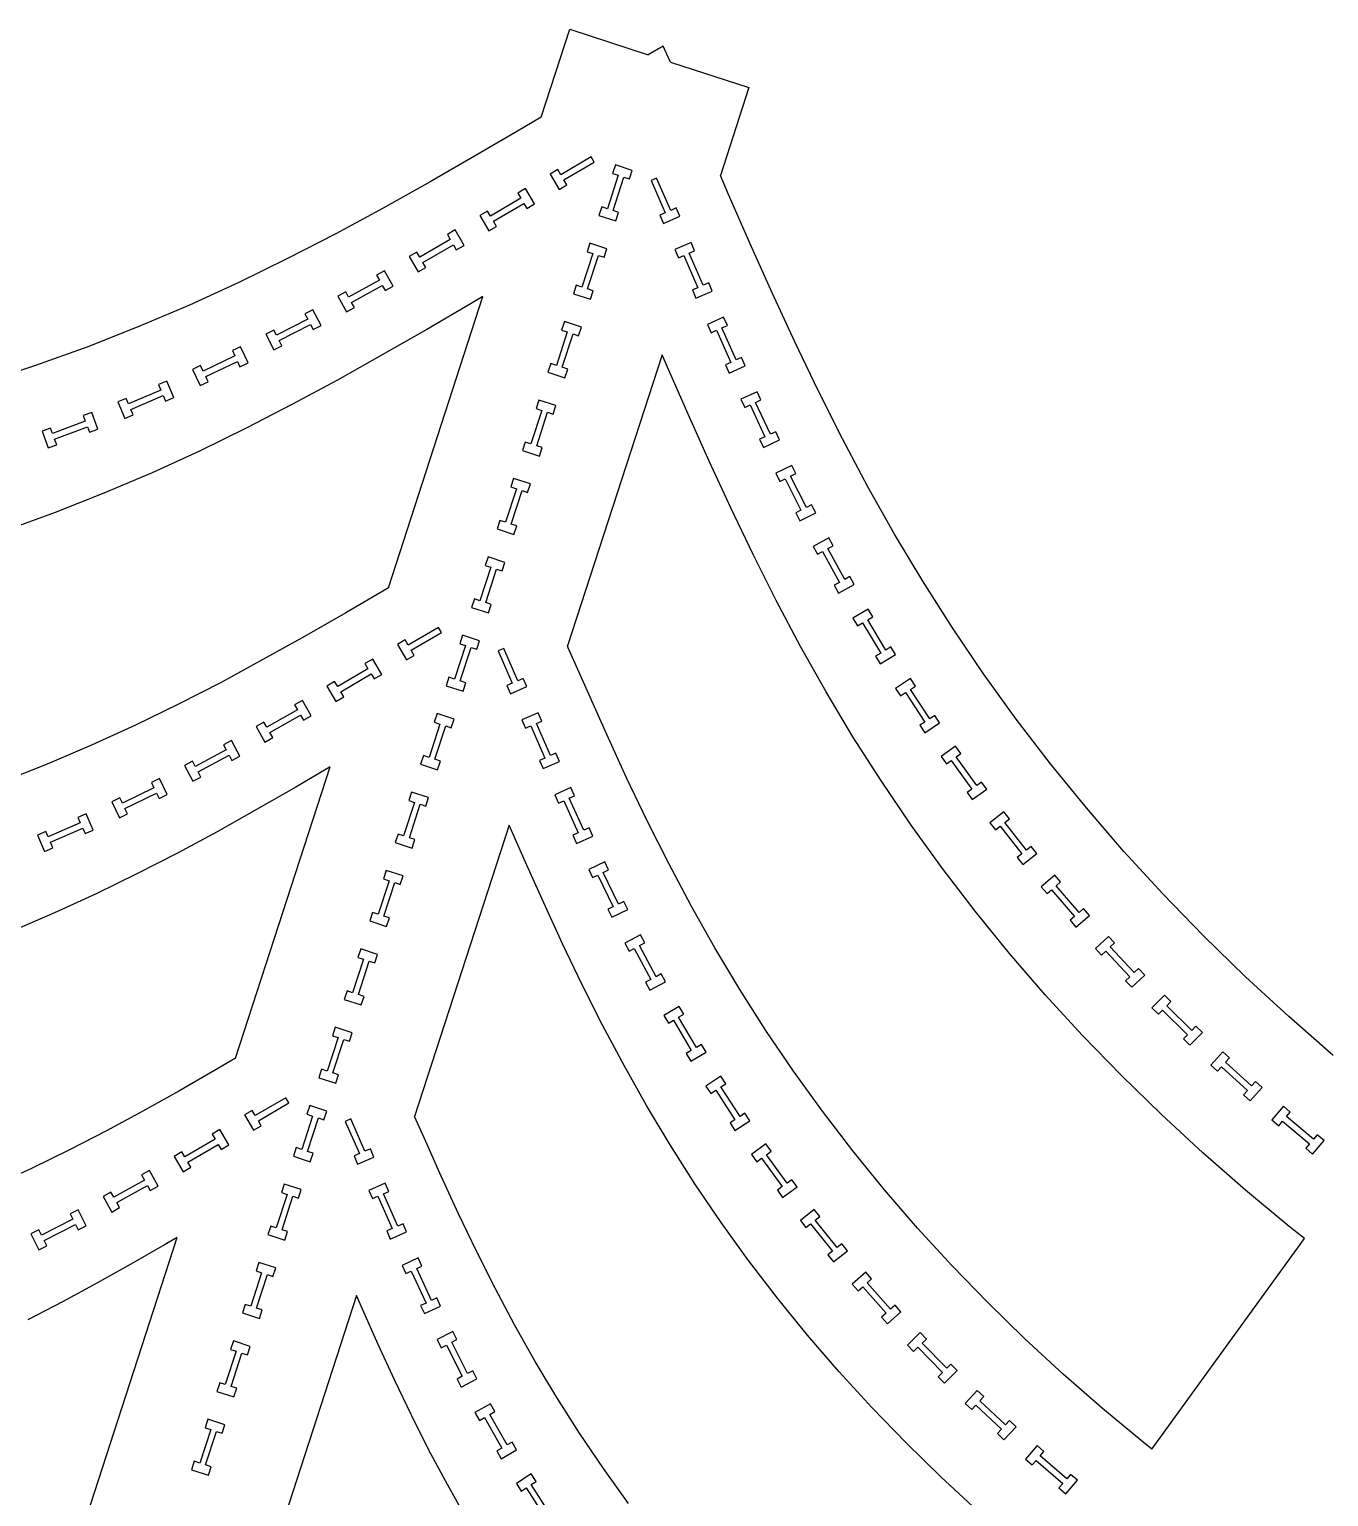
# Model space of a CAD drawing. Header units: inches. Extents: x 4 to 84.1, y 3.9 to 96.4.
# Drawn here: x 12.22 to 26.01, y 80.53 to 96.11 of the extents above; entities that cross this region are included whole.
import ezdxf

# ---------------------------------------------------------------- set-up
doc = ezdxf.new("R2010")
doc.units = ezdxf.units.IN
doc.layers.add('red', color=1, linetype='CONTINUOUS')

msp = doc.modelspace()

# ---------------------------------------------------------------- linework, layer by layer
for p, q in [((18.183, 94.753), (17.861, 94.564)), ((17.893, 94.509), (18.215, 94.697)), ((18.215, 94.697), (18.183, 94.753)), ((17.829, 94.618), (17.747, 94.57)), ((17.747, 94.57), (17.842, 94.407)), ((17.861, 94.564), (17.829, 94.618)), ((18.47, 94.558), (18.354, 94.203)), ((18.44, 94.668), (18.41, 94.578)), ((18.41, 94.578), (18.47, 94.558)), ((18.619, 94.61), (18.44, 94.668)), ((18.59, 94.519), (18.619, 94.61)), ((17.485, 94.416), (17.403, 94.368)), ((17.581, 94.253), (17.485, 94.416)), ((17.842, 94.407), (17.924, 94.455)), ((17.924, 94.455), (17.893, 94.509)), ((18.415, 94.183), (18.53, 94.539)), ((18.53, 94.539), (18.59, 94.519)), ((18.876, 94.527), (18.818, 94.502)), ((18.818, 94.502), (18.968, 94.16)), ((19.027, 94.185), (18.876, 94.527)), ((17.435, 94.314), (17.113, 94.124)), ((17.145, 94.069), (17.467, 94.259)), ((17.403, 94.368), (17.435, 94.314)), ((17.467, 94.259), (17.499, 94.205)), ((17.499, 94.205), (17.581, 94.253)), ((17.081, 94.178), (16.999, 94.13)), ((16.999, 94.13), (17.095, 93.967)), ((17.113, 94.124), (17.081, 94.178)), ((18.295, 94.223), (18.265, 94.132)), ((18.265, 94.132), (18.445, 94.074)), ((18.354, 94.203), (18.295, 94.223)), ((18.474, 94.164), (18.415, 94.183)), ((18.445, 94.074), (18.474, 94.164)), ((18.968, 94.16), (18.911, 94.135)), ((18.911, 94.135), (18.949, 94.047)), ((18.949, 94.047), (19.122, 94.123)), ((19.084, 94.211), (19.027, 94.185)), ((19.122, 94.123), (19.084, 94.211)), ((16.738, 93.977), (16.656, 93.929)), ((16.656, 93.929), (16.687, 93.875)), ((16.833, 93.813), (16.738, 93.977)), ((17.095, 93.967), (17.177, 94.015)), ((17.177, 94.015), (17.145, 94.069)), ((16.687, 93.875), (16.363, 93.688)), ((16.395, 93.633), (16.719, 93.82)), ((16.719, 93.82), (16.75, 93.765)), ((16.75, 93.765), (16.833, 93.813)), ((18.169, 93.836), (18.14, 93.746)), ((18.349, 93.778), (18.169, 93.836)), ((18.319, 93.687), (18.349, 93.778)), ((19.243, 93.845), (19.07, 93.769)), ((19.07, 93.769), (19.108, 93.682)), ((19.281, 93.757), (19.243, 93.845)), ((16.332, 93.742), (16.25, 93.695)), ((16.25, 93.695), (16.344, 93.531)), ((16.363, 93.688), (16.332, 93.742)), ((16.427, 93.579), (16.395, 93.633)), ((18.199, 93.726), (18.084, 93.371)), ((18.14, 93.746), (18.199, 93.726)), ((18.145, 93.351), (18.26, 93.707)), ((18.26, 93.707), (18.319, 93.687)), ((19.108, 93.682), (19.165, 93.707)), ((19.165, 93.707), (19.314, 93.364)), ((19.224, 93.732), (19.281, 93.757)), ((19.373, 93.39), (19.224, 93.732)), ((15.987, 93.545), (15.904, 93.499)), ((15.904, 93.499), (15.934, 93.445)), ((16.079, 93.38), (15.987, 93.545)), ((16.344, 93.531), (16.427, 93.579)), ((15.577, 93.319), (15.494, 93.273)), ((15.607, 93.264), (15.577, 93.319)), ((15.934, 93.445), (15.607, 93.264)), ((15.638, 93.208), (15.965, 93.389)), ((15.965, 93.389), (15.995, 93.334)), ((15.995, 93.334), (16.079, 93.38)), ((18.024, 93.39), (17.995, 93.3)), ((17.995, 93.3), (18.175, 93.241)), ((18.084, 93.371), (18.024, 93.39)), ((18.204, 93.332), (18.145, 93.351)), ((18.175, 93.241), (18.204, 93.332)), ((19.314, 93.364), (19.257, 93.34)), ((19.257, 93.34), (19.295, 93.252)), ((19.295, 93.252), (19.468, 93.328)), ((19.43, 93.415), (19.373, 93.39)), ((19.468, 93.328), (19.43, 93.415)), ((15.494, 93.273), (15.585, 93.107)), ((15.585, 93.107), (15.669, 93.153)), ((15.669, 93.153), (15.638, 93.208)), ((15.173, 93.031), (14.841, 92.859)), ((15.229, 93.13), (15.144, 93.086)), ((15.144, 93.086), (15.173, 93.031)), ((15.316, 92.962), (15.229, 93.13)), ((17.899, 93.004), (17.869, 92.913)), ((18.078, 92.946), (17.899, 93.004)), ((19.589, 93.05), (19.417, 92.973)), ((19.628, 92.963), (19.589, 93.05)), ((14.812, 92.915), (14.728, 92.871)), ((14.728, 92.871), (14.815, 92.703)), ((14.841, 92.859), (14.812, 92.915)), ((14.871, 92.802), (15.202, 92.974)), ((15.202, 92.974), (15.231, 92.919)), ((15.231, 92.919), (15.316, 92.962)), ((17.929, 92.894), (17.813, 92.539)), ((17.869, 92.913), (17.929, 92.894)), ((17.874, 92.519), (17.99, 92.874)), ((17.99, 92.874), (18.049, 92.855)), ((18.049, 92.855), (18.078, 92.946)), ((19.417, 92.973), (19.455, 92.886)), ((19.455, 92.886), (19.512, 92.912)), ((19.512, 92.912), (19.664, 92.571)), ((19.571, 92.938), (19.628, 92.963)), ((19.723, 92.597), (19.571, 92.938)), ((14.459, 92.737), (14.373, 92.697)), ((14.373, 92.697), (14.4, 92.64)), ((14.54, 92.567), (14.459, 92.737)), ((14.815, 92.703), (14.899, 92.747)), ((14.899, 92.747), (14.871, 92.802)), ((14.035, 92.537), (13.949, 92.496)), ((14.062, 92.48), (14.035, 92.537)), ((14.4, 92.64), (14.062, 92.48)), ((14.09, 92.422), (14.427, 92.582)), ((14.427, 92.582), (14.454, 92.526)), ((14.454, 92.526), (14.54, 92.567)), ((17.754, 92.558), (17.724, 92.468)), ((17.813, 92.539), (17.754, 92.558)), ((17.934, 92.5), (17.874, 92.519)), ((19.664, 92.571), (19.607, 92.545)), ((19.607, 92.545), (19.646, 92.458)), ((19.646, 92.458), (19.819, 92.535)), ((19.78, 92.622), (19.723, 92.597)), ((19.819, 92.535), (19.78, 92.622)), ((13.676, 92.373), (13.589, 92.335)), ((13.75, 92.199), (13.676, 92.373)), ((13.949, 92.496), (14.03, 92.325)), ((14.03, 92.325), (14.116, 92.366)), ((14.116, 92.366), (14.09, 92.422)), ((17.724, 92.468), (17.904, 92.409)), ((17.904, 92.409), (17.934, 92.5)), ((13.613, 92.278), (13.27, 92.131)), ((13.295, 92.072), (13.638, 92.219)), ((13.589, 92.335), (13.613, 92.278)), ((13.638, 92.219), (13.663, 92.161)), ((19.943, 92.26), (19.772, 92.18)), ((19.983, 92.174), (19.943, 92.26)), ((13.245, 92.189), (13.157, 92.151)), ((13.157, 92.151), (13.232, 91.977)), ((13.27, 92.131), (13.245, 92.189)), ((13.319, 92.015), (13.295, 92.072)), ((13.663, 92.161), (13.75, 92.199)), ((17.658, 92.062), (17.543, 91.707)), ((17.628, 92.172), (17.599, 92.081)), ((17.599, 92.081), (17.658, 92.062)), ((17.808, 92.113), (17.628, 92.172)), ((17.779, 92.023), (17.808, 92.113)), ((19.772, 92.18), (19.812, 92.094)), ((19.812, 92.094), (19.869, 92.12)), ((19.869, 92.12), (20.027, 91.782)), ((19.927, 92.147), (19.983, 92.174)), ((20.085, 91.809), (19.927, 92.147)), ((12.812, 91.947), (12.463, 91.816)), ((12.88, 92.04), (12.79, 92.006)), ((12.79, 92.006), (12.812, 91.947)), ((12.946, 91.863), (12.88, 92.04)), ((13.232, 91.977), (13.319, 92.015)), ((17.604, 91.687), (17.719, 92.042)), ((17.719, 92.042), (17.779, 92.023)), ((12.441, 91.874), (12.352, 91.84)), ((12.352, 91.84), (12.418, 91.664)), ((12.463, 91.816), (12.441, 91.874)), ((12.486, 91.756), (12.835, 91.888)), ((12.508, 91.697), (12.486, 91.756)), ((12.835, 91.888), (12.857, 91.829)), ((12.857, 91.829), (12.946, 91.863)), ((20.027, 91.782), (19.97, 91.756)), ((19.97, 91.756), (20.011, 91.669)), ((20.011, 91.669), (20.182, 91.749)), ((20.142, 91.836), (20.085, 91.809)), ((20.182, 91.749), (20.142, 91.836)), ((12.418, 91.664), (12.508, 91.697)), ((17.483, 91.726), (17.454, 91.635)), ((17.454, 91.635), (17.634, 91.577)), ((17.543, 91.707), (17.483, 91.726)), ((17.663, 91.668), (17.604, 91.687)), ((17.634, 91.577), (17.663, 91.668)), ((20.313, 91.478), (20.144, 91.394)), ((20.355, 91.393), (20.313, 91.478)), ((17.358, 91.34), (17.329, 91.249)), ((17.538, 91.281), (17.358, 91.34)), ((17.508, 91.191), (17.538, 91.281)), ((20.144, 91.394), (20.186, 91.308)), ((20.186, 91.308), (20.242, 91.336)), ((20.242, 91.336), (20.41, 91.003)), ((20.3, 91.365), (20.355, 91.393)), ((20.467, 91.031), (20.3, 91.365)), ((17.388, 91.23), (17.273, 90.875)), ((17.329, 91.249), (17.388, 91.23)), ((17.333, 90.855), (17.449, 91.21)), ((17.449, 91.21), (17.508, 91.191)), ((20.41, 91.003), (20.354, 90.975)), ((20.354, 90.975), (20.397, 90.889)), ((20.397, 90.889), (20.566, 90.974)), ((20.523, 91.059), (20.467, 91.031)), ((20.566, 90.974), (20.523, 91.059)), ((17.213, 90.894), (17.184, 90.803)), ((17.184, 90.803), (17.363, 90.745)), ((17.273, 90.875), (17.213, 90.894)), ((17.393, 90.835), (17.333, 90.855)), ((17.363, 90.745), (17.393, 90.835)), ((20.705, 90.708), (20.539, 90.618)), ((20.75, 90.625), (20.705, 90.708)), ((17.088, 90.507), (17.058, 90.417)), ((17.267, 90.449), (17.088, 90.507)), ((20.539, 90.618), (20.584, 90.534)), ((20.584, 90.534), (20.639, 90.564)), ((20.639, 90.564), (20.818, 90.236)), ((20.695, 90.595), (20.75, 90.625)), ((20.874, 90.267), (20.695, 90.595)), ((17.118, 90.398), (17.002, 90.042)), ((17.058, 90.417), (17.118, 90.398)), ((17.063, 90.023), (17.178, 90.378)), ((17.178, 90.378), (17.238, 90.358)), ((17.238, 90.358), (17.267, 90.449)), ((20.818, 90.236), (20.763, 90.206)), ((20.763, 90.206), (20.809, 90.123)), ((20.809, 90.123), (20.975, 90.213)), ((20.929, 90.297), (20.874, 90.267)), ((20.975, 90.213), (20.929, 90.297)), ((16.943, 90.062), (16.913, 89.971)), ((17.002, 90.042), (16.943, 90.062)), ((16.913, 89.971), (17.093, 89.913)), ((17.122, 90.003), (17.063, 90.023)), ((17.093, 89.913), (17.122, 90.003)), ((21.123, 89.953), (20.961, 89.856)), ((21.119, 89.839), (21.172, 89.871)), ((21.172, 89.871), (21.123, 89.953)), ((16.561, 89.759), (16.238, 89.571)), ((16.593, 89.704), (16.561, 89.759)), ((20.961, 89.856), (21.01, 89.774)), ((21.01, 89.774), (21.064, 89.806)), ((21.064, 89.806), (21.256, 89.486)), ((21.311, 89.518), (21.119, 89.839)), ((16.207, 89.625), (16.125, 89.577)), ((16.125, 89.577), (16.22, 89.413)), ((16.238, 89.571), (16.207, 89.625)), ((16.271, 89.515), (16.593, 89.704)), ((16.847, 89.565), (16.732, 89.21)), ((16.817, 89.675), (16.788, 89.585)), ((16.788, 89.585), (16.847, 89.565)), ((16.997, 89.617), (16.817, 89.675)), ((16.967, 89.526), (16.997, 89.617)), ((15.863, 89.422), (15.781, 89.374)), ((15.959, 89.259), (15.863, 89.422)), ((16.22, 89.413), (16.302, 89.461)), ((16.302, 89.461), (16.271, 89.515)), ((16.793, 89.19), (16.908, 89.546)), ((16.908, 89.546), (16.967, 89.526)), ((17.254, 89.534), (17.195, 89.508)), ((17.195, 89.508), (17.345, 89.166)), ((17.404, 89.192), (17.254, 89.534)), ((21.256, 89.486), (21.202, 89.453)), ((21.202, 89.453), (21.251, 89.372)), ((21.251, 89.372), (21.413, 89.469)), ((21.364, 89.551), (21.311, 89.518)), ((21.413, 89.469), (21.364, 89.551)), ((15.813, 89.32), (15.491, 89.131)), ((15.523, 89.075), (15.845, 89.265)), ((15.781, 89.374), (15.813, 89.32)), ((15.845, 89.265), (15.877, 89.211)), ((15.877, 89.211), (15.959, 89.259)), ((15.459, 89.185), (15.377, 89.136)), ((15.377, 89.136), (15.473, 88.973)), ((15.491, 89.131), (15.459, 89.185)), ((16.672, 89.23), (16.643, 89.139)), ((16.643, 89.139), (16.823, 89.081)), ((16.732, 89.21), (16.672, 89.23)), ((16.852, 89.171), (16.793, 89.19)), ((16.823, 89.081), (16.852, 89.171)), ((17.345, 89.166), (17.288, 89.141)), ((17.288, 89.141), (17.326, 89.054)), ((17.326, 89.054), (17.499, 89.13)), ((17.461, 89.217), (17.404, 89.192)), ((17.499, 89.13), (17.461, 89.217)), ((21.572, 89.215), (21.414, 89.111)), ((21.414, 89.111), (21.467, 89.032)), ((21.625, 89.136), (21.572, 89.215)), ((21.572, 89.101), (21.625, 89.136)), ((21.778, 88.789), (21.572, 89.101)), ((15.116, 88.984), (15.033, 88.937)), ((15.033, 88.937), (15.064, 88.883)), ((15.209, 88.82), (15.116, 88.984)), ((15.473, 88.973), (15.555, 89.022)), ((15.555, 89.022), (15.523, 89.075)), ((21.467, 89.032), (21.519, 89.066)), ((21.519, 89.066), (21.724, 88.754)), ((15.064, 88.883), (14.739, 88.698)), ((14.771, 88.642), (15.096, 88.827)), ((15.096, 88.827), (15.127, 88.773)), ((15.127, 88.773), (15.209, 88.82)), ((16.547, 88.843), (16.517, 88.753)), ((16.727, 88.785), (16.547, 88.843)), ((16.697, 88.694), (16.727, 88.785)), ((17.62, 88.851), (17.447, 88.776)), ((17.658, 88.764), (17.62, 88.851)), ((21.83, 88.823), (21.778, 88.789)), ((21.882, 88.744), (21.83, 88.823)), ((14.708, 88.752), (14.626, 88.705)), ((14.626, 88.705), (14.719, 88.541)), ((14.739, 88.698), (14.708, 88.752)), ((14.802, 88.588), (14.771, 88.642)), ((16.577, 88.733), (16.461, 88.378)), ((16.517, 88.753), (16.577, 88.733)), ((16.522, 88.358), (16.638, 88.713)), ((16.638, 88.713), (16.697, 88.694)), ((17.447, 88.776), (17.485, 88.688)), ((17.485, 88.688), (17.542, 88.713)), ((17.542, 88.713), (17.691, 88.371)), ((17.601, 88.739), (17.658, 88.764)), ((17.75, 88.397), (17.601, 88.739)), ((21.724, 88.754), (21.672, 88.72)), ((21.672, 88.72), (21.724, 88.64)), ((21.724, 88.64), (21.882, 88.744)), ((14.363, 88.558), (14.279, 88.513)), ((14.279, 88.513), (14.308, 88.458)), ((14.452, 88.392), (14.363, 88.558)), ((14.719, 88.541), (14.802, 88.588)), ((22.052, 88.497), (21.899, 88.387)), ((22.108, 88.42), (22.052, 88.497)), ((13.949, 88.337), (13.865, 88.292)), ((13.979, 88.282), (13.949, 88.337)), ((14.308, 88.458), (13.979, 88.282)), ((14.009, 88.226), (14.338, 88.402)), ((14.338, 88.402), (14.368, 88.347)), ((14.368, 88.347), (14.452, 88.392)), ((16.402, 88.397), (16.372, 88.307)), ((16.461, 88.378), (16.402, 88.397)), ((16.582, 88.339), (16.522, 88.358)), ((16.552, 88.248), (16.582, 88.339)), ((17.691, 88.371), (17.634, 88.346)), ((17.634, 88.346), (17.672, 88.259)), ((17.672, 88.259), (17.845, 88.334)), ((17.807, 88.422), (17.75, 88.397)), ((17.845, 88.334), (17.807, 88.422)), ((21.899, 88.387), (21.955, 88.31)), ((21.955, 88.31), (22.005, 88.346)), ((22.005, 88.346), (22.224, 88.043)), ((22.057, 88.384), (22.108, 88.42)), ((22.276, 88.081), (22.057, 88.384)), ((13.599, 88.155), (13.513, 88.113)), ((13.682, 87.985), (13.599, 88.155)), ((13.865, 88.292), (13.955, 88.126)), ((13.955, 88.126), (14.039, 88.17)), ((14.039, 88.17), (14.009, 88.226)), ((16.372, 88.307), (16.552, 88.248)), ((13.541, 88.057), (13.205, 87.892)), ((13.233, 87.835), (13.569, 87.999)), ((13.513, 88.113), (13.541, 88.057)), ((13.569, 87.999), (13.596, 87.943)), ((16.276, 88.011), (16.247, 87.92)), ((16.456, 87.953), (16.276, 88.011)), ((17.967, 88.058), (17.795, 87.98)), ((18.006, 87.971), (17.967, 88.058)), ((22.224, 88.043), (22.173, 88.007)), ((22.173, 88.007), (22.229, 87.93)), ((22.229, 87.93), (22.382, 88.04)), ((22.327, 88.117), (22.276, 88.081)), ((22.382, 88.04), (22.327, 88.117)), ((13.178, 87.948), (13.092, 87.907)), ((13.092, 87.907), (13.175, 87.737)), ((13.205, 87.892), (13.178, 87.948)), ((13.596, 87.943), (13.682, 87.985)), ((16.306, 87.901), (16.191, 87.546)), ((16.247, 87.92), (16.306, 87.901)), ((16.252, 87.526), (16.367, 87.881)), ((16.367, 87.881), (16.427, 87.862)), ((16.427, 87.862), (16.456, 87.953)), ((17.795, 87.98), (17.834, 87.893)), ((17.834, 87.893), (17.891, 87.919)), ((17.891, 87.919), (18.045, 87.578)), ((17.949, 87.945), (18.006, 87.971)), ((18.103, 87.605), (17.949, 87.945)), ((12.821, 87.78), (12.733, 87.742)), ((12.733, 87.742), (12.758, 87.685)), ((12.896, 87.607), (12.821, 87.78)), ((13.175, 87.737), (13.261, 87.779)), ((13.261, 87.779), (13.233, 87.835)), ((22.563, 87.802), (22.415, 87.684)), ((22.622, 87.727), (22.563, 87.802)), ((22.573, 87.688), (22.622, 87.727)), ((22.805, 87.395), (22.573, 87.688)), ((12.391, 87.593), (12.304, 87.554)), ((12.304, 87.554), (12.379, 87.381)), ((12.416, 87.535), (12.391, 87.593)), ((12.758, 87.685), (12.416, 87.535)), ((12.442, 87.477), (12.784, 87.626)), ((12.784, 87.626), (12.809, 87.569)), ((12.809, 87.569), (12.896, 87.607)), ((16.132, 87.565), (16.102, 87.475)), ((16.191, 87.546), (16.132, 87.565)), ((18.045, 87.578), (17.988, 87.553)), ((17.988, 87.553), (18.027, 87.466)), ((18.027, 87.466), (18.199, 87.544)), ((18.16, 87.63), (18.103, 87.605)), ((18.199, 87.544), (18.16, 87.63)), ((22.415, 87.684), (22.474, 87.61)), ((22.474, 87.61), (22.523, 87.648)), ((22.523, 87.648), (22.755, 87.355)), ((12.379, 87.381), (12.467, 87.419)), ((12.467, 87.419), (12.442, 87.477)), ((16.102, 87.475), (16.282, 87.416)), ((16.311, 87.507), (16.252, 87.526)), ((16.282, 87.416), (16.311, 87.507)), ((22.854, 87.434), (22.805, 87.395)), ((22.913, 87.359), (22.854, 87.434)), ((18.326, 87.271), (18.156, 87.188)), ((18.368, 87.185), (18.326, 87.271)), ((22.755, 87.355), (22.706, 87.317)), ((22.706, 87.317), (22.765, 87.242)), ((22.765, 87.242), (22.913, 87.359)), ((16.036, 87.069), (15.921, 86.714)), ((16.006, 87.179), (15.977, 87.088)), ((15.977, 87.088), (16.036, 87.069)), ((16.186, 87.12), (16.006, 87.179)), ((16.156, 87.03), (16.186, 87.12)), ((18.156, 87.188), (18.198, 87.103)), ((18.198, 87.103), (18.254, 87.13)), ((18.254, 87.13), (18.417, 86.794)), ((18.311, 87.158), (18.368, 87.185)), ((18.474, 86.821), (18.311, 87.158)), ((23.104, 87.129), (22.961, 87.005)), ((23.166, 87.056), (23.104, 87.129)), ((15.981, 86.694), (16.097, 87.049)), ((16.097, 87.049), (16.156, 87.03)), ((22.961, 87.005), (23.023, 86.933)), ((23.023, 86.933), (23.07, 86.974)), ((23.07, 86.974), (23.314, 86.691)), ((23.119, 87.016), (23.166, 87.056)), ((23.363, 86.733), (23.119, 87.016)), ((18.417, 86.794), (18.36, 86.766)), ((18.36, 86.766), (18.402, 86.681)), ((18.402, 86.681), (18.572, 86.763)), ((18.53, 86.849), (18.474, 86.821)), ((18.572, 86.763), (18.53, 86.849)), ((23.41, 86.774), (23.363, 86.733)), ((23.472, 86.702), (23.41, 86.774)), ((15.861, 86.733), (15.832, 86.642)), ((15.832, 86.642), (16.011, 86.584)), ((15.921, 86.714), (15.861, 86.733)), ((16.041, 86.675), (15.981, 86.694)), ((16.011, 86.584), (16.041, 86.675)), ((23.314, 86.691), (23.267, 86.65)), ((23.267, 86.65), (23.329, 86.578)), ((23.329, 86.578), (23.472, 86.702)), ((18.707, 86.495), (18.54, 86.406)), ((18.752, 86.411), (18.707, 86.495)), ((23.673, 86.479), (23.535, 86.35)), ((23.738, 86.41), (23.673, 86.479)), ((15.736, 86.347), (15.706, 86.256)), ((15.915, 86.288), (15.736, 86.347)), ((15.886, 86.198), (15.915, 86.288)), ((18.54, 86.406), (18.584, 86.322)), ((18.584, 86.322), (18.64, 86.351)), ((18.64, 86.351), (18.814, 86.021)), ((18.696, 86.381), (18.752, 86.411)), ((18.871, 86.051), (18.696, 86.381)), ((23.535, 86.35), (23.6, 86.28)), ((23.6, 86.28), (23.646, 86.323)), ((23.646, 86.323), (23.902, 86.051)), ((23.693, 86.367), (23.738, 86.41)), ((23.948, 86.095), (23.693, 86.367)), ((15.766, 86.237), (15.65, 85.881)), ((15.706, 86.256), (15.766, 86.237)), ((15.711, 85.862), (15.826, 86.217)), ((15.826, 86.217), (15.886, 86.198)), ((23.994, 86.137), (23.948, 86.095)), ((24.059, 86.068), (23.994, 86.137)), ((18.814, 86.021), (18.759, 85.992)), ((18.759, 85.992), (18.804, 85.908)), ((18.804, 85.908), (18.971, 85.996)), ((18.926, 86.081), (18.871, 86.051)), ((18.971, 85.996), (18.926, 86.081)), ((23.902, 86.051), (23.856, 86.008)), ((23.856, 86.008), (23.921, 85.939)), ((23.921, 85.939), (24.059, 86.068)), ((15.591, 85.901), (15.561, 85.81)), ((15.65, 85.881), (15.591, 85.901)), ((15.771, 85.842), (15.711, 85.862)), ((15.741, 85.752), (15.771, 85.842)), ((24.269, 85.854), (24.136, 85.719)), ((24.337, 85.787), (24.269, 85.854)), ((15.561, 85.81), (15.741, 85.752)), ((19.116, 85.735), (18.953, 85.639)), ((19.165, 85.652), (19.116, 85.735)), ((24.136, 85.719), (24.204, 85.652)), ((24.204, 85.652), (24.248, 85.697)), ((24.248, 85.697), (24.514, 85.435)), ((24.293, 85.742), (24.337, 85.787)), ((24.559, 85.481), (24.293, 85.742)), ((15.465, 85.514), (15.436, 85.424)), ((15.645, 85.456), (15.465, 85.514)), ((18.953, 85.639), (19.002, 85.557)), ((19.002, 85.557), (19.055, 85.588)), ((19.055, 85.588), (19.244, 85.266)), ((19.111, 85.621), (19.165, 85.652)), ((19.3, 85.299), (19.111, 85.621)), ((24.603, 85.525), (24.559, 85.481)), ((24.671, 85.458), (24.603, 85.525)), ((15.495, 85.405), (15.38, 85.049)), ((15.436, 85.424), (15.495, 85.405)), ((15.441, 85.03), (15.556, 85.385)), ((15.556, 85.385), (15.616, 85.365)), ((15.616, 85.365), (15.645, 85.456)), ((24.514, 85.435), (24.471, 85.39)), ((24.471, 85.39), (24.538, 85.324)), ((24.538, 85.324), (24.671, 85.458)), ((19.244, 85.266), (19.19, 85.235)), ((19.19, 85.235), (19.239, 85.153)), ((19.239, 85.153), (19.402, 85.248)), ((19.354, 85.33), (19.3, 85.299)), ((19.402, 85.248), (19.354, 85.33)), ((24.889, 85.252), (24.762, 85.113)), ((24.959, 85.188), (24.889, 85.252)), ((15.32, 85.069), (15.291, 84.978)), ((15.38, 85.049), (15.32, 85.069)), ((24.762, 85.113), (24.832, 85.049)), ((24.832, 85.049), (24.874, 85.095)), ((24.874, 85.095), (25.15, 84.843)), ((24.917, 85.142), (24.959, 85.188)), ((25.194, 84.891), (24.917, 85.142)), ((15.291, 84.978), (15.471, 84.92)), ((15.5, 85.01), (15.441, 85.03)), ((15.471, 84.92), (15.5, 85.01)), ((19.559, 84.994), (19.401, 84.89)), ((19.401, 84.89), (19.453, 84.811)), ((19.611, 84.914), (19.559, 84.994)), ((19.559, 84.88), (19.611, 84.914)), ((25.236, 84.937), (25.194, 84.891)), ((25.306, 84.873), (25.236, 84.937)), ((14.939, 84.766), (14.616, 84.577)), ((14.971, 84.711), (14.939, 84.766)), ((19.453, 84.811), (19.505, 84.845)), ((19.505, 84.845), (19.709, 84.532)), ((19.763, 84.567), (19.559, 84.88)), ((25.15, 84.843), (25.108, 84.797)), ((25.108, 84.797), (25.179, 84.733)), ((25.179, 84.733), (25.306, 84.873)), ((14.585, 84.631), (14.503, 84.583)), ((14.503, 84.583), (14.598, 84.42)), ((14.616, 84.577), (14.585, 84.631)), ((14.649, 84.522), (14.971, 84.711)), ((15.225, 84.572), (15.109, 84.217)), ((15.195, 84.682), (15.165, 84.592)), ((15.165, 84.592), (15.225, 84.572)), ((15.375, 84.624), (15.195, 84.682)), ((15.345, 84.533), (15.375, 84.624)), ((19.815, 84.601), (19.763, 84.567)), ((19.867, 84.521), (19.815, 84.601)), ((25.532, 84.675), (25.41, 84.531)), ((25.605, 84.614), (25.532, 84.675)), ((25.564, 84.566), (25.605, 84.614)), ((14.241, 84.428), (14.159, 84.38)), ((14.337, 84.265), (14.241, 84.428)), ((14.598, 84.42), (14.68, 84.468)), ((14.68, 84.468), (14.649, 84.522)), ((15.17, 84.197), (15.286, 84.553)), ((15.286, 84.553), (15.345, 84.533)), ((15.631, 84.541), (15.572, 84.515)), ((15.572, 84.515), (15.722, 84.173)), ((15.781, 84.199), (15.631, 84.541)), ((19.709, 84.532), (19.657, 84.498)), ((19.657, 84.498), (19.709, 84.418)), ((19.709, 84.418), (19.867, 84.521)), ((25.41, 84.531), (25.483, 84.469)), ((25.483, 84.469), (25.523, 84.517)), ((25.523, 84.517), (25.808, 84.276)), ((25.85, 84.325), (25.564, 84.566)), ((14.191, 84.326), (13.868, 84.138)), ((13.9, 84.082), (14.223, 84.271)), ((14.159, 84.38), (14.191, 84.326)), ((14.223, 84.271), (14.255, 84.217)), ((14.255, 84.217), (14.337, 84.265)), ((20.037, 84.275), (19.884, 84.164)), ((20.093, 84.198), (20.037, 84.275)), ((25.808, 84.276), (25.768, 84.229)), ((25.841, 84.167), (25.963, 84.312)), ((25.89, 84.373), (25.85, 84.325)), ((25.963, 84.312), (25.89, 84.373)), ((13.837, 84.191), (13.754, 84.143)), ((13.754, 84.143), (13.85, 83.98)), ((13.868, 84.138), (13.837, 84.191)), ((15.05, 84.236), (15.021, 84.146)), ((15.021, 84.146), (15.2, 84.087)), ((15.109, 84.217), (15.05, 84.236)), ((15.23, 84.178), (15.17, 84.197)), ((15.2, 84.087), (15.23, 84.178)), ((15.722, 84.173), (15.665, 84.148)), ((15.665, 84.148), (15.703, 84.061)), ((15.703, 84.061), (15.876, 84.136)), ((15.838, 84.224), (15.781, 84.199)), ((15.876, 84.136), (15.838, 84.224)), ((19.884, 84.164), (19.94, 84.087)), ((19.94, 84.087), (19.99, 84.124)), ((19.99, 84.124), (20.21, 83.822)), ((20.042, 84.161), (20.093, 84.198)), ((20.262, 83.859), (20.042, 84.161)), ((25.768, 84.229), (25.841, 84.167)), ((13.493, 83.993), (13.41, 83.946)), ((13.585, 83.828), (13.493, 83.993)), ((13.85, 83.98), (13.932, 84.028)), ((13.932, 84.028), (13.9, 84.082)), ((13.44, 83.892), (13.114, 83.71)), ((13.145, 83.654), (13.471, 83.836)), ((13.41, 83.946), (13.44, 83.892)), ((13.471, 83.836), (13.502, 83.781)), ((13.502, 83.781), (13.585, 83.828)), ((14.924, 83.85), (14.895, 83.76)), ((15.104, 83.792), (14.924, 83.85)), ((15.996, 83.858), (15.823, 83.782)), ((16.035, 83.77), (15.996, 83.858)), ((20.21, 83.822), (20.159, 83.785)), ((20.215, 83.708), (20.368, 83.819)), ((20.312, 83.896), (20.262, 83.859)), ((20.368, 83.819), (20.312, 83.896)), ((13.083, 83.765), (13, 83.718)), ((13, 83.718), (13.092, 83.553)), ((13.114, 83.71), (13.083, 83.765)), ((13.175, 83.6), (13.145, 83.654)), ((14.954, 83.74), (14.839, 83.385)), ((14.895, 83.76), (14.954, 83.74)), ((14.9, 83.365), (15.015, 83.72)), ((15.015, 83.72), (15.075, 83.701)), ((15.075, 83.701), (15.104, 83.792)), ((15.823, 83.782), (15.862, 83.695)), ((15.862, 83.695), (15.919, 83.72)), ((15.919, 83.72), (16.069, 83.378)), ((15.978, 83.745), (16.035, 83.77)), ((16.128, 83.403), (15.978, 83.745)), ((20.159, 83.785), (20.215, 83.708)), ((12.736, 83.576), (12.651, 83.533)), ((12.651, 83.533), (12.679, 83.477)), ((12.822, 83.408), (12.736, 83.576)), ((13.092, 83.553), (13.175, 83.6)), ((20.55, 83.581), (20.403, 83.463)), ((20.61, 83.507), (20.55, 83.581)), ((20.561, 83.468), (20.61, 83.507)), ((12.318, 83.364), (12.233, 83.32)), ((12.346, 83.308), (12.318, 83.364)), ((12.679, 83.477), (12.346, 83.308)), ((12.375, 83.251), (12.708, 83.42)), ((12.708, 83.42), (12.737, 83.365)), ((12.737, 83.365), (12.822, 83.408)), ((14.78, 83.404), (14.75, 83.314)), ((14.839, 83.385), (14.78, 83.404)), ((14.959, 83.346), (14.9, 83.365)), ((14.93, 83.255), (14.959, 83.346)), ((16.069, 83.378), (16.012, 83.353)), ((16.012, 83.353), (16.05, 83.265)), ((16.05, 83.265), (16.223, 83.341)), ((16.185, 83.428), (16.128, 83.403)), ((16.223, 83.341), (16.185, 83.428)), ((20.403, 83.463), (20.462, 83.389)), ((20.462, 83.389), (20.511, 83.428)), ((20.511, 83.428), (20.745, 83.137)), ((20.795, 83.177), (20.561, 83.468)), ((12.233, 83.32), (12.319, 83.152)), ((12.319, 83.152), (12.404, 83.195)), ((12.404, 83.195), (12.375, 83.251)), ((14.75, 83.314), (14.93, 83.255)), ((20.844, 83.216), (20.795, 83.177)), ((20.903, 83.142), (20.844, 83.216)), ((14.654, 83.018), (14.625, 82.927)), ((14.834, 82.96), (14.654, 83.018)), ((16.346, 83.066), (16.175, 82.986)), ((16.386, 82.979), (16.346, 83.066)), ((20.745, 83.137), (20.696, 83.098)), ((20.696, 83.098), (20.756, 83.024)), ((20.756, 83.024), (20.903, 83.142)), ((14.684, 82.908), (14.569, 82.553)), ((14.625, 82.927), (14.684, 82.908)), ((14.63, 82.533), (14.745, 82.888)), ((14.745, 82.888), (14.804, 82.869)), ((14.804, 82.869), (14.834, 82.96)), ((16.175, 82.986), (16.215, 82.9)), ((16.215, 82.9), (16.271, 82.926)), ((16.271, 82.926), (16.429, 82.587)), ((16.33, 82.953), (16.386, 82.979)), ((16.487, 82.614), (16.33, 82.953)), ((21.097, 82.914), (20.955, 82.788)), ((21.16, 82.843), (21.097, 82.914)), ((20.955, 82.788), (21.018, 82.717)), ((21.018, 82.717), (21.065, 82.759)), ((21.065, 82.759), (21.313, 82.479)), ((21.113, 82.801), (21.16, 82.843)), ((21.361, 82.522), (21.113, 82.801)), ((14.509, 82.572), (14.48, 82.482)), ((14.569, 82.553), (14.509, 82.572)), ((16.429, 82.587), (16.372, 82.561)), ((16.372, 82.561), (16.412, 82.475)), ((16.412, 82.475), (16.584, 82.554)), ((16.543, 82.641), (16.487, 82.614)), ((16.584, 82.554), (16.543, 82.641)), ((21.408, 82.563), (21.361, 82.522)), ((21.471, 82.492), (21.408, 82.563)), ((14.48, 82.482), (14.66, 82.423)), ((14.689, 82.514), (14.63, 82.533)), ((14.66, 82.423), (14.689, 82.514)), ((21.313, 82.479), (21.266, 82.438)), ((21.266, 82.438), (21.33, 82.367)), ((21.33, 82.367), (21.471, 82.492)), ((16.714, 82.284), (16.546, 82.198)), ((16.757, 82.199), (16.714, 82.284)), ((21.675, 82.273), (21.54, 82.141)), ((21.741, 82.205), (21.675, 82.273)), ((14.384, 82.186), (14.354, 82.095)), ((14.354, 82.095), (14.414, 82.076)), ((14.563, 82.127), (14.384, 82.186)), ((14.534, 82.037), (14.563, 82.127)), ((16.546, 82.198), (16.589, 82.113)), ((16.589, 82.113), (16.645, 82.141)), ((16.645, 82.141), (16.814, 81.809)), ((16.702, 82.171), (16.757, 82.199)), ((16.871, 81.838), (16.702, 82.171)), ((21.54, 82.141), (21.606, 82.073)), ((21.606, 82.073), (21.651, 82.117)), ((21.651, 82.117), (21.912, 81.849)), ((21.697, 82.161), (21.741, 82.205)), ((21.957, 81.894), (21.697, 82.161)), ((14.414, 82.076), (14.298, 81.721)), ((14.359, 81.701), (14.475, 82.056)), ((14.475, 82.056), (14.534, 82.037)), ((22.002, 81.937), (21.957, 81.894)), ((22.069, 81.869), (22.002, 81.937)), ((16.814, 81.809), (16.758, 81.78)), ((16.758, 81.78), (16.802, 81.695)), ((16.802, 81.695), (16.97, 81.781)), ((16.927, 81.866), (16.871, 81.838)), ((16.97, 81.781), (16.927, 81.866)), ((21.912, 81.849), (21.867, 81.805)), ((21.867, 81.805), (21.933, 81.737)), ((21.933, 81.737), (22.069, 81.869)), ((14.239, 81.74), (14.209, 81.649)), ((14.209, 81.649), (14.389, 81.591)), ((14.298, 81.721), (14.239, 81.74)), ((14.419, 81.682), (14.359, 81.701)), ((14.389, 81.591), (14.419, 81.682)), ((22.282, 81.66), (22.153, 81.522)), ((22.352, 81.594), (22.282, 81.66)), ((17.112, 81.518), (16.948, 81.424)), ((17.159, 81.435), (17.112, 81.518)), ((22.153, 81.522), (22.223, 81.457)), ((22.223, 81.457), (22.265, 81.502)), ((22.265, 81.502), (22.538, 81.247)), ((22.309, 81.549), (22.352, 81.594)), ((22.581, 81.293), (22.309, 81.549)), ((14.113, 81.354), (14.084, 81.263)), ((14.293, 81.295), (14.113, 81.354)), ((16.948, 81.424), (16.995, 81.341)), ((16.995, 81.341), (17.049, 81.372)), ((17.049, 81.372), (17.234, 81.048)), ((17.105, 81.404), (17.159, 81.435)), ((17.29, 81.08), (17.105, 81.404)), ((22.624, 81.339), (22.581, 81.293)), ((22.694, 81.274), (22.624, 81.339)), ((14.143, 81.244), (14.028, 80.888)), ((14.084, 81.263), (14.143, 81.244)), ((14.089, 80.869), (14.204, 81.224)), ((14.204, 81.224), (14.264, 81.205)), ((14.264, 81.205), (14.293, 81.295)), ((22.538, 81.247), (22.495, 81.201)), ((22.495, 81.201), (22.564, 81.136)), ((22.564, 81.136), (22.694, 81.274)), ((17.234, 81.048), (17.18, 81.017)), ((17.18, 81.017), (17.227, 80.934)), ((17.227, 80.934), (17.391, 81.028)), ((17.344, 81.111), (17.29, 81.08)), ((17.391, 81.028), (17.344, 81.111)), ((22.917, 81.073), (22.793, 80.93)), ((22.989, 81.011), (22.917, 81.073)), ((22.948, 80.964), (22.989, 81.011)), ((13.968, 80.908), (13.939, 80.817)), ((14.028, 80.888), (13.968, 80.908)), ((14.148, 80.849), (14.089, 80.869)), ((14.119, 80.759), (14.148, 80.849)), ((22.793, 80.93), (22.865, 80.868)), ((22.865, 80.868), (22.906, 80.915)), ((22.906, 80.915), (23.189, 80.672)), ((23.231, 80.72), (22.948, 80.964)), ((13.939, 80.817), (14.119, 80.759)), ((17.546, 80.773), (17.388, 80.67)), ((17.598, 80.693), (17.546, 80.773)), ((17.546, 80.659), (17.598, 80.693)), ((23.221, 80.562), (23.344, 80.705)), ((23.272, 80.768), (23.231, 80.72)), ((23.344, 80.705), (23.272, 80.768)), ((17.388, 80.67), (17.439, 80.59)), ((17.439, 80.59), (17.492, 80.624)), ((17.492, 80.624), (17.694, 80.31)), ((17.748, 80.345), (17.546, 80.659)), ((23.189, 80.672), (23.148, 80.624)), ((23.148, 80.624), (23.221, 80.562))]:
    msp.add_line(p, q)
at = {"layer": 'red'}
for p, q in [((17.652, 95.174), (17.955, 96.107)), ((17.955, 96.107), (18.788, 95.836)), ((18.948, 95.928), (18.788, 95.836)), ((19.024, 95.759), (18.948, 95.928)), ((19.024, 95.759), (19.857, 95.489)), ((19.857, 95.489), (19.554, 94.556)), ((17.652, 95.174), (17.461, 95.062)), ((17.461, 95.062), (16.968, 94.773)), ((16.968, 94.773), (16.473, 94.488)), ((19.642, 94.353), (19.554, 94.556)), ((16.473, 94.488), (15.974, 94.209)), ((19.871, 93.83), (19.642, 94.353)), ((15.974, 94.209), (15.47, 93.937)), ((15.47, 93.937), (14.96, 93.674)), ((20.104, 93.308), (19.871, 93.83)), ((14.96, 93.674), (14.443, 93.421)), ((14.443, 93.421), (13.917, 93.18)), ((20.344, 92.789), (20.104, 93.308)), ((13.917, 93.18), (13.381, 92.952)), ((16.029, 90.179), (17.033, 93.271)), ((16.909, 93.198), (16.438, 92.922)), ((17.033, 93.271), (16.909, 93.198)), ((13.381, 92.952), (12.837, 92.737)), ((16.438, 92.922), (15.965, 92.65)), ((12.837, 92.737), (12.282, 92.537)), ((20.591, 92.273), (20.344, 92.789)), ((12.282, 92.537), (11.718, 92.351)), ((15.965, 92.65), (15.488, 92.383)), ((18.936, 92.653), (17.931, 89.561)), ((18.993, 92.521), (18.936, 92.653)), ((19.212, 92.021), (18.993, 92.521)), ((15.488, 92.383), (15.006, 92.123)), ((20.85, 91.76), (20.591, 92.273)), ((15.006, 92.123), (14.519, 91.872)), ((19.435, 91.522), (19.212, 92.021)), ((14.519, 91.872), (14.024, 91.63)), ((21.12, 91.252), (20.85, 91.76)), ((14.024, 91.63), (13.521, 91.4)), ((19.664, 91.026), (19.435, 91.522)), ((13.521, 91.4), (13.01, 91.182)), ((13.01, 91.182), (12.49, 90.977)), ((21.404, 90.748), (21.12, 91.252)), ((12.49, 90.977), (11.96, 90.785)), ((19.901, 90.533), (19.664, 91.026)), ((21.702, 90.248), (21.404, 90.748)), ((20.147, 90.043), (19.901, 90.533)), ((16.029, 90.179), (16.012, 90.169)), ((22.017, 89.755), (21.702, 90.248)), ((16.012, 90.169), (15.576, 89.914)), ((20.406, 89.557), (20.147, 90.043)), ((15.576, 89.914), (15.139, 89.663)), ((22.348, 89.266), (22.017, 89.755)), ((15.139, 89.663), (14.698, 89.416)), ((17.939, 89.543), (17.931, 89.561)), ((20.677, 89.075), (20.406, 89.557)), ((14.698, 89.416), (14.253, 89.175)), ((18.142, 89.081), (17.939, 89.543)), ((22.695, 88.785), (22.348, 89.266)), ((14.253, 89.175), (13.802, 88.943)), ((13.802, 88.943), (13.344, 88.72)), ((18.348, 88.62), (18.142, 89.081)), ((20.962, 88.598), (20.677, 89.075)), ((23.06, 88.31), (22.695, 88.785)), ((13.344, 88.72), (12.879, 88.507)), ((12.879, 88.507), (12.407, 88.305)), ((18.559, 88.161), (18.348, 88.62)), ((21.263, 88.126), (20.962, 88.598)), ((12.407, 88.305), (11.925, 88.115)), ((14.406, 85.186), (15.411, 88.277)), ((15.411, 88.277), (15.046, 88.063)), ((18.778, 87.705), (18.559, 88.161)), ((23.441, 87.842), (23.06, 88.31)), ((15.046, 88.063), (14.63, 87.824)), ((21.579, 87.66), (21.263, 88.126)), ((14.63, 87.824), (14.212, 87.59)), ((19.006, 87.252), (18.778, 87.705)), ((23.839, 87.381), (23.441, 87.842)), ((14.212, 87.59), (13.789, 87.362)), ((17.313, 87.659), (16.308, 84.568)), ((17.483, 87.272), (17.313, 87.659)), ((21.911, 87.199), (21.579, 87.66)), ((24.253, 86.929), (23.839, 87.381)), ((13.789, 87.362), (13.36, 87.141)), ((17.678, 86.834), (17.483, 87.272)), ((19.245, 86.803), (19.006, 87.252)), ((13.36, 87.141), (12.926, 86.929)), ((22.259, 86.745), (21.911, 87.199)), ((12.926, 86.929), (12.484, 86.727)), ((24.683, 86.486), (24.253, 86.929)), ((17.879, 86.398), (17.678, 86.834)), ((19.496, 86.357), (19.245, 86.803)), ((12.484, 86.727), (12.035, 86.535)), ((22.624, 86.298), (22.259, 86.745)), ((25.129, 86.051), (24.683, 86.486)), ((18.087, 85.965), (17.879, 86.398)), ((19.76, 85.916), (19.496, 86.357)), ((23.004, 85.858), (22.624, 86.298)), ((25.588, 85.627), (25.129, 86.051)), ((18.304, 85.535), (18.087, 85.965)), ((20.038, 85.48), (19.76, 85.916)), ((23.4, 85.426), (23.004, 85.858)), ((18.531, 85.108), (18.304, 85.535)), ((26.061, 85.213), (25.588, 85.627)), ((20.33, 85.048), (20.038, 85.48)), ((23.811, 85.002), (23.4, 85.426)), ((14.184, 85.056), (13.804, 84.837)), ((14.406, 85.186), (14.184, 85.056)), ((18.769, 84.685), (18.531, 85.108)), ((20.637, 84.622), (20.33, 85.048)), ((24.237, 84.587), (23.811, 85.002)), ((13.804, 84.837), (13.421, 84.623)), ((13.421, 84.623), (13.035, 84.414)), ((19.02, 84.266), (18.769, 84.685)), ((20.959, 84.203), (20.637, 84.622)), ((24.676, 84.181), (24.237, 84.587)), ((16.412, 84.332), (16.308, 84.568)), ((13.035, 84.414), (12.643, 84.212)), ((16.591, 83.932), (16.412, 84.332)), ((19.284, 83.851), (19.02, 84.266)), ((12.643, 84.212), (12.246, 84.018)), ((21.296, 83.789), (20.959, 84.203)), ((25.128, 83.785), (24.676, 84.181)), ((12.246, 84.018), (11.842, 83.834)), ((16.774, 83.533), (16.591, 83.932)), ((19.561, 83.441), (19.284, 83.851)), ((21.648, 83.382), (21.296, 83.789)), ((25.592, 83.4), (25.128, 83.785)), ((16.964, 83.137), (16.774, 83.533)), ((19.853, 83.037), (19.561, 83.441)), ((22.014, 82.983), (21.648, 83.382)), ((25.757, 83.271), (25.592, 83.4)), ((12.784, 80.192), (13.788, 83.283)), ((13.654, 83.205), (13.296, 82.999)), ((13.788, 83.283), (13.654, 83.205)), ((24.134, 81.037), (25.757, 83.271)), ((17.163, 82.744), (16.964, 83.137)), ((20.159, 82.638), (19.853, 83.037)), ((13.296, 82.999), (12.935, 82.797)), ((22.394, 82.591), (22.014, 82.983)), ((12.935, 82.797), (12.571, 82.6)), ((17.37, 82.354), (17.163, 82.744)), ((12.571, 82.6), (12.202, 82.41)), ((15.69, 82.665), (14.686, 79.574)), ((15.753, 82.523), (15.69, 82.665)), ((20.479, 82.245), (20.159, 82.638)), ((22.788, 82.207), (22.394, 82.591)), ((15.921, 82.146), (15.753, 82.523)), ((17.588, 81.967), (17.37, 82.354)), ((20.813, 81.859), (20.479, 82.245)), ((16.094, 81.77), (15.921, 82.146)), ((23.194, 81.832), (22.788, 82.207)), ((17.817, 81.584), (17.588, 81.967)), ((16.274, 81.397), (16.094, 81.77)), ((21.161, 81.479), (20.813, 81.859)), ((23.612, 81.466), (23.194, 81.832)), ((18.058, 81.205), (17.817, 81.584)), ((21.522, 81.107), (21.161, 81.479)), ((24.041, 81.11), (23.612, 81.466)), ((16.46, 81.026), (16.274, 81.397)), ((18.312, 80.83), (18.058, 81.205)), ((16.656, 80.659), (16.46, 81.026)), ((21.896, 80.743), (21.522, 81.107)), ((24.134, 81.037), (24.041, 81.11)), ((18.579, 80.46), (18.312, 80.83)), ((22.281, 80.386), (21.896, 80.743)), ((16.861, 80.294), (16.656, 80.659))]:
    msp.add_line(p, q, dxfattribs=at)

doc.saveas('drawing.dxf')
